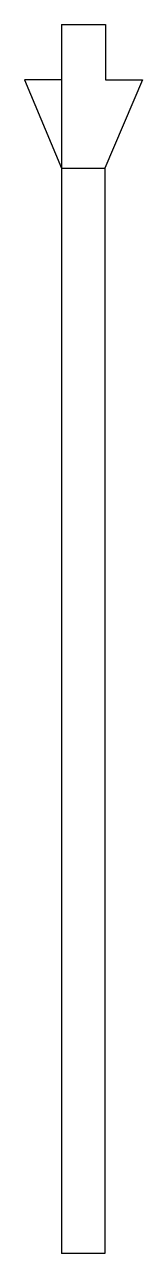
# Model space of a CAD drawing. Header units: millimetres. Extents: x -0.9 to 1.9, y -28.3 to 0.
import ezdxf

# ---------------------------------------------------------------- set-up
doc = ezdxf.new("R2010")
doc.units = ezdxf.units.MM
doc.layers.get('0').update_dxf_attribs({"linetype": 'CONTINUOUS'})

msp = doc.modelspace()

# ---------------------------------------------------------------- linework, layer by layer
for p, q in [((0, 0), (0, -1.27)), ((0, 0), (0, -3.31)), ((0, 0), (1.02, 0)), ((1.02, 0), (1.02, -1.27)), ((0, -1.27), (-0.85, -1.27)), ((-0.85, -1.27), (0, -3.31)), ((0, -1.27), (-0.85, -1.27)), ((1.87, -1.27), (1, -3.31)), ((1.02, -1.27), (1.87, -1.27)), ((1.02, -1.27), (1.87, -1.27)), ((1.02, -1.27), (1.87, -1.27)), ((0, -3.31), (0, -28.31)), ((0, -3.31), (1, -3.31)), ((1, -3.31), (1, -28.31)), ((1, -28.31), (0, -28.31))]:
    msp.add_line(p, q)

doc.saveas('drawing.dxf')
